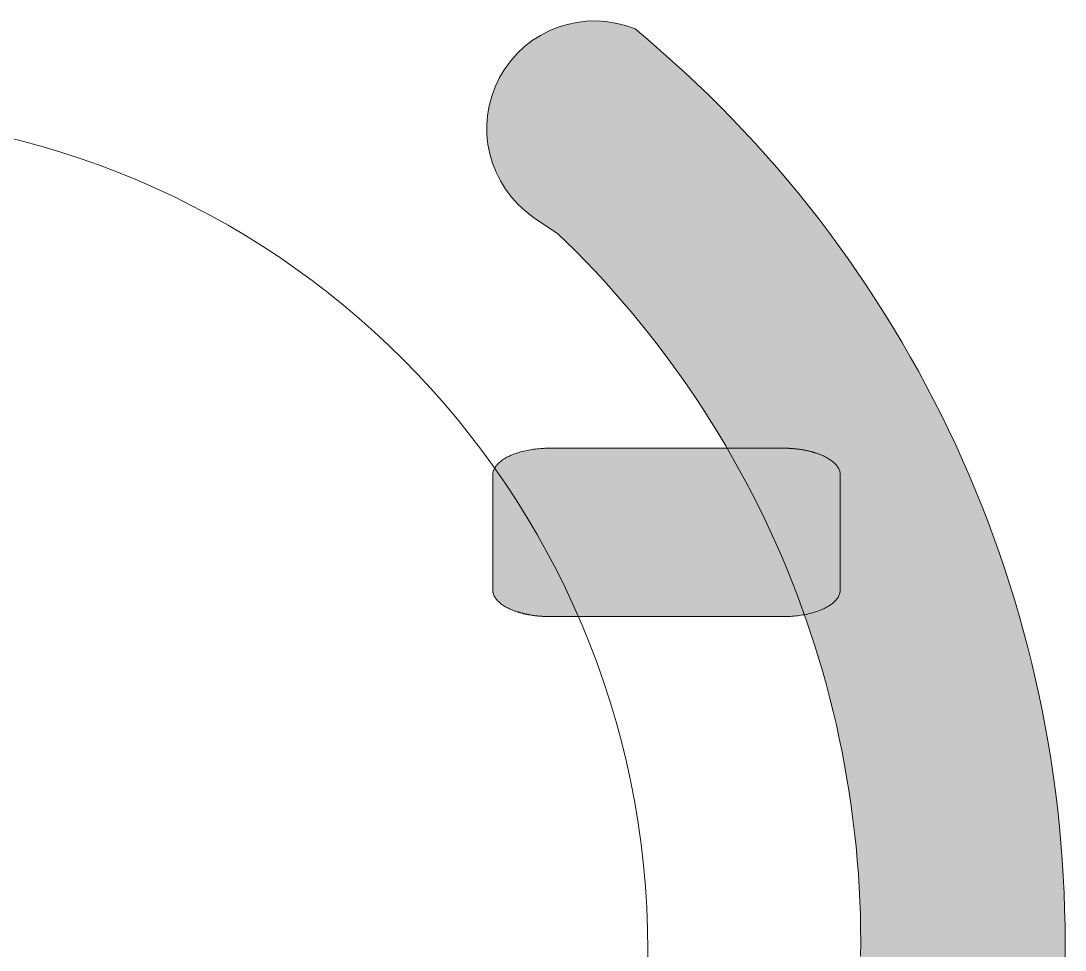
# Model space of a CAD drawing. Header units: metres. Extents: x 512 to 829, y -209 to 245.
# Drawn here: x 727.1843 to 727.4398, y -76.5742 to -76.347 of the extents above; entities that cross this region are included whole.
import ezdxf

# ---------------------------------------------------------------- set-up
doc = ezdxf.new("R2010")
doc.units = ezdxf.units.M
doc.header["$LTSCALE"] = 0.508
doc.layers.add('None', color=7, linetype='Continuous', lineweight=5)

msp = doc.modelspace()

# ---------------------------------------------------------------- hatches: boundary and pattern name
at = {"layer": 'None', "linetype": 'Continuous', "lineweight": 0}
h = msp.add_hatch(color=253, dxfattribs=at)
edge = h.paths.add_edge_path()
edge.add_arc((727.3245898182173, -76.3733199384825), 0.02631001257014599, 151.7176080550574, 235.6582726372624, ccw=False)
edge.add_arc((727.3245866397265, -76.37332192253189), 0.02630815379662728, 67.76075311907022, 151.710522949969, ccw=False)
edge.add_line((727.3345436158066, -76.3489707914797), (727.3376486158066, -76.3515717914797))
edge.add_line((727.3376486158066, -76.35157179147961), (727.3407176158066, -76.35421579147962))
edge.add_line((727.3407176158066, -76.35421579147965), (727.3437466158066, -76.35690079147965))
edge.add_line((727.3437466158067, -76.35690079147969), (727.3467326158067, -76.3596227914797))
edge.add_line((727.3467326158067, -76.35962279147964), (727.3496896158067, -76.36239279147964))
edge.add_line((727.3496896158067, -76.36239279147969), (727.3526066158067, -76.3652057914797))
edge.add_line((727.3526066158066, -76.36520579147964), (727.3554786158066, -76.36805279147964))
edge.add_line((727.3554786158066, -76.36805279147961), (727.3583156158066, -76.37094479147962))
edge.add_line((727.3583156158066, -76.3709447914797), (727.3611086158066, -76.3738737914797))
edge.add_line((727.3611086158066, -76.3738737914797), (727.3638566158066, -76.37683579147969))
edge.add_line((727.3638566158066, -76.3768357914796), (727.3665706158066, -76.37984479147961))
edge.add_line((727.3665706158067, -76.37984479147963), (727.3692426158067, -76.38289279147962))
edge.add_line((727.3692426158067, -76.38289279147966), (727.3718656158067, -76.38596879147966))
edge.add_line((727.3718656158067, -76.38596879147963), (727.3744476158066, -76.38908579147963))
edge.add_line((727.3744476158067, -76.38908579147972), (727.3769886158067, -76.39224079147974))
edge.add_line((727.3769886158067, -76.39224079147971), (727.3794856158066, -76.3954327914797))
edge.add_line((727.3794856158066, -76.39543279147972), (727.3819306158066, -76.39864979147973))
edge.add_line((727.3819306158067, -76.39864979147967), (727.3843366158067, -76.40190679147966))
edge.add_line((727.3843366158067, -76.40190679147963), (727.3866976158066, -76.40520079147963))
edge.add_line((727.3866976158067, -76.40520079147961), (727.3890126158067, -76.4085257914796))
edge.add_line((727.3890126158067, -76.40852579147963), (727.3912776158066, -76.41188179147963))
edge.add_line((727.3912776158066, -76.41188179147969), (727.3934946158066, -76.41526479147969))
edge.add_line((727.3934946158066, -76.41526479147967), (727.3956656158066, -76.41868079147969))
edge.add_line((727.3956656158067, -76.41868079147969), (727.3977866158067, -76.42212179147968))
edge.add_line((727.3977866158067, -76.42212179147964), (727.3998656158067, -76.42560479147966))
edge.add_line((727.3998656158067, -76.42560479147971), (727.4018896158067, -76.42910679147971))
edge.add_line((727.4018896158067, -76.42910679147963), (727.4038686158067, -76.43264079147963))
edge.add_line((727.4038686158067, -76.43264079147968), (727.4057976158067, -76.43620679147969))
edge.add_line((727.4057976158067, -76.43620679147966), (727.4076716158067, -76.43978679147966))
edge.add_line((727.4076716158066, -76.43978679147972), (727.4094966158067, -76.4433947914797))
edge.add_line((727.4094966158067, -76.4433947914797), (727.4112756158066, -76.44703679147972))
edge.add_line((727.4112756158066, -76.44703679147972), (727.4130016158066, -76.4507017914797))
edge.add_line((727.4130016158067, -76.45070179147967), (727.4146756158067, -76.45438579147967))
edge.add_line((727.4146756158067, -76.4543857914797), (727.4162956158067, -76.4580917914797))
edge.add_line((727.4162956158067, -76.45809179147966), (727.4178656158067, -76.46181979147966))
edge.add_line((727.4178656158067, -76.46181979147968), (727.4193876158067, -76.46558179147968))
edge.add_line((727.4193876158067, -76.46558179147962), (727.4208526158067, -76.46935679147961))
edge.add_line((727.4208526158067, -76.46935679147964), (727.4222636158066, -76.47314579147965))
edge.add_line((727.4222636158066, -76.47314579147962), (727.4236246158066, -76.47696279147962))
edge.add_line((727.4236246158067, -76.47696279147965), (727.4249316158067, -76.48079679147966))
edge.add_line((727.4249316158067, -76.48079679147963), (727.4261806158067, -76.48463979147965))
edge.add_line((727.4261806158066, -76.48463979147971), (727.4273816158067, -76.48851079147968))
edge.add_line((727.4273816158067, -76.48851079147971), (727.4285246158066, -76.49239479147974))
edge.add_line((727.4285246158066, -76.49239479147968), (727.4296146158066, -76.49629079147965))
edge.add_line((727.4296146158067, -76.49629079147962), (727.4306506158067, -76.50020979147963))
edge.add_line((727.4306506158067, -76.50020979147962), (727.4316296158067, -76.50413079147962))
edge.add_line((727.4316296158066, -76.50413079147972), (727.4325546158067, -76.50806979147973))
edge.add_line((727.4325546158067, -76.50806979147967), (727.4334266158066, -76.51202879147968))
edge.add_line((727.4334266158066, -76.51202879147968), (727.4342396158066, -76.51598779147969))
edge.add_line((727.4342396158066, -76.51598779147969), (727.4349996158066, -76.51996379147968))
edge.add_line((727.4349996158066, -76.51996379147965), (727.4357046158067, -76.52395779147966))
edge.add_line((727.4357046158067, -76.52395779147969), (727.4363516158066, -76.52794979147968))
edge.add_line((727.4363516158066, -76.52794979147973), (727.4369446158066, -76.53195679147973))
edge.add_line((727.4369446158066, -76.53195679147973), (727.4374796158066, -76.53596679147972))
edge.add_line((727.4374796158066, -76.53596679147972), (727.4379606158067, -76.53999079147972))
edge.add_line((727.4379606158067, -76.53999079147968), (727.4383836158066, -76.54401979147968))
edge.add_line((727.4383836158066, -76.54401979147974), (727.4387516158066, -76.54804879147972))
edge.add_line((727.4387516158067, -76.54804879147969), (727.4390616158067, -76.5520817914797))
edge.add_line((727.4390616158066, -76.55208179147962), (727.4393166158067, -76.55612679147961))
edge.add_line((727.4393166158067, -76.55612679147964), (727.4395136158066, -76.56017379147963))
edge.add_line((727.4395136158066, -76.56017379147966), (727.4396546158066, -76.56420779147967))
edge.add_line((727.4396546158067, -76.5642077914797), (727.4397406158067, -76.5682577914797))
edge.add_line((727.4397406158067, -76.56825779147971), (727.4397686158068, -76.57230879147971))
edge.add_line((727.4397686158067, -76.57230879147971), (727.4397406158066, -76.57635979147972))
edge.add_line((727.4397406158067, -76.57635979147972), (727.4396546158067, -76.58040879147973))
edge.add_line((727.4396546158067, -76.58040879147973), (727.4395136158067, -76.58444379147973))
edge.add_line((727.4395136158066, -76.58444379147966), (727.4393166158067, -76.58849079147964))
edge.add_line((727.4393166158067, -76.58849079147967), (727.4390616158066, -76.59253379147967))
edge.add_line((727.4390616158066, -76.5925337914797), (727.4387516158066, -76.5965687914797))
edge.add_line((727.4387516158067, -76.59656879147974), (727.4383836158067, -76.60059779147974))
edge.add_line((727.4383836158066, -76.60059779147969), (727.4379606158067, -76.60462379147968))
edge.add_line((727.4379606158067, -76.60462379147964), (727.4374806158066, -76.60864979147964))
edge.add_line((727.4374806158066, -76.6086497914797), (727.4369436158066, -76.61266379147972))
edge.add_line((727.4369436158066, -76.61266379147969), (727.4363526158066, -76.6166587914797))
edge.add_line((727.4363526158066, -76.61665879147972), (727.4357056158067, -76.62065579147972))
edge.add_line((727.4357056158067, -76.62065579147963), (727.4349996158066, -76.62465279147962))
edge.add_line((727.4349996158066, -76.62465279147966), (727.4342396158066, -76.62862979147968))
edge.add_line((727.4342396158066, -76.62862979147974), (727.4334256158066, -76.63258979147973))
edge.add_line((727.4334256158066, -76.63258979147963), (727.4325566158067, -76.63653879147964))
edge.add_line((727.4325566158067, -76.63653879147967), (727.4316306158066, -76.64048679147966))
edge.add_line((727.4316306158066, -76.6404867914797), (727.4306486158066, -76.6444157914797))
edge.add_line((727.4306486158067, -76.64441579147967), (727.4296146158067, -76.64832579147968))
edge.add_line((727.4296146158067, -76.64832579147969), (727.4285246158067, -76.65222179147969))
edge.add_line((727.4285246158066, -76.65222179147963), (727.4273816158067, -76.65610579147963))
edge.add_line((727.4273816158067, -76.65610579147972), (727.4261806158066, -76.65997679147972))
edge.add_line((727.4261806158066, -76.65997679147972), (727.4249316158066, -76.66381979147971))
edge.add_line((727.4249316158067, -76.66381979147968), (727.4236246158067, -76.66765379147968))
edge.add_line((727.4236246158067, -76.66765379147967), (727.4222656158067, -76.67146679147967))
edge.add_line((727.4222656158066, -76.6714667914797), (727.4208536158067, -76.67525979147969))
edge.add_line((727.4208536158067, -76.67525979147968), (727.4193856158066, -76.67903979147968))
edge.add_line((727.4193856158066, -76.67903979147968), (727.4178686158066, -76.6827887914797))
edge.add_line((727.4178686158067, -76.68278879147965), (727.4163006158067, -76.68651479147965))
edge.add_line((727.4163006158067, -76.68651479147968), (727.4146776158067, -76.69022679147969))
edge.add_line((727.4146776158067, -76.69022679147963), (727.4130036158067, -76.69391079147962))
edge.add_line((727.4130036158067, -76.69391079147965), (727.4112776158067, -76.69757579147966))
edge.add_line((727.4112776158066, -76.69757579147972), (727.4094976158066, -76.70121879147972))
edge.add_line((727.4094976158067, -76.70121879147973), (727.4076756158067, -76.70482279147974))
edge.add_line((727.4076756158066, -76.70482279147973), (727.4057956158066, -76.70841479147973))
edge.add_line((727.4057956158067, -76.70841479147964), (727.4038636158067, -76.71198279147964))
edge.add_line((727.4038636158067, -76.71198279147973), (727.4018896158067, -76.71550879147972))
edge.add_line((727.4018896158067, -76.71550879147969), (727.3998686158067, -76.7190047914797))
edge.add_line((727.3998686158067, -76.71900479147973), (727.3977906158067, -76.72248779147972))
edge.add_line((727.3977906158067, -76.7224877914797), (727.3956666158067, -76.72593479147969))
edge.add_line((727.3956666158067, -76.72593479147963), (727.3934956158067, -76.72935079147963))
edge.add_line((727.3934956158066, -76.72935079147965), (727.3912756158066, -76.73273879147965))
edge.add_line((727.3912756158066, -76.73273879147973), (727.3890096158067, -76.73609379147973))
edge.add_line((727.3890096158067, -76.73609379147968), (727.3866986158067, -76.73941279147968))
edge.add_line((727.3866986158067, -76.73941279147971), (727.3843416158068, -76.7427017914797))
edge.add_line((727.3843416158066, -76.7427017914797), (727.3819366158067, -76.74595879147972))
edge.add_line((727.3819366158067, -76.74595879147967), (727.3794886158067, -76.74917979147966))
edge.add_line((727.3794886158066, -76.74917979147972), (727.3769886158066, -76.75237579147972))
edge.add_line((727.3769886158067, -76.75237579147972), (727.3744516158067, -76.75552479147973))
edge.add_line((727.3744516158067, -76.75552479147973), (727.3718726158068, -76.75863879147974))
edge.add_line((727.3718726158066, -76.75863879147971), (727.3692426158067, -76.76172379147971))
edge.add_line((727.3692426158067, -76.76172379147965), (727.3665746158067, -76.76476679147966))
edge.add_line((727.3665746158067, -76.7647667914797), (727.3638636158067, -76.76777179147969))
edge.add_line((727.3638636158066, -76.76777179147973), (727.3611106158066, -76.77073979147974))
edge.add_line((727.3611106158066, -76.77073979147974), (727.3583166158066, -76.77366979147973))
edge.add_line((727.3583166158066, -76.77366979147973), (727.3554796158066, -76.77656179147972))
edge.add_line((727.3554796158066, -76.77656179147971), (727.3526076158066, -76.77940879147971))
edge.add_line((727.3526076158066, -76.77940879147968), (727.3496906158066, -76.78222179147969))
edge.add_line((727.3496906158067, -76.78222179147963), (727.3467336158067, -76.78499179147963))
edge.add_line((727.3467336158067, -76.78499179147968), (727.3437516158067, -76.78771079147968))
edge.add_line((727.3437516158067, -76.78771079147964), (727.3407196158067, -76.79039879147963))
edge.add_line((727.3407196158066, -76.79039879147967), (727.3376476158066, -76.79304479147967))
edge.add_line((727.3376476158066, -76.7930447914797), (727.3345496158066, -76.7956397914797))
edge.add_arc((727.3245922515816, -76.7712897423529), 0.02630729926823667, -151.71219724950498, -67.75907881953901, ccw=False)
edge.add_arc((727.3245924662817, -76.77128982811041), 0.02630744768851981, 124.33670262321169, 208.2874166844701, ccw=False)
edge.add_line((727.3097536158067, -76.74956679147965), (727.3157246158067, -76.74618479147966))
edge.add_line((727.3157246158066, -76.74618479147966), (727.3150106158066, -76.74619679147966))
edge.add_line((727.3150106158066, -76.74619679147963), (727.3152436158066, -76.74597879147963))
edge.add_line((727.3152436158067, -76.74597879147973), (727.3176516158067, -76.74365679147974))
edge.add_line((727.3176516158067, -76.74365679147968), (727.3200306158067, -76.74129779147968))
edge.add_line((727.3200306158067, -76.74129779147972), (727.3223756158067, -76.73890779147973))
edge.add_line((727.3223756158067, -76.73890779147973), (727.3246876158066, -76.73648379147974))
edge.add_line((727.3246876158066, -76.73648379147971), (727.3269706158067, -76.73402279147972))
edge.add_line((727.3269706158067, -76.73402279147967), (727.3292126158067, -76.73153779147967))
edge.add_line((727.3292126158067, -76.7315377914797), (727.3314176158067, -76.7290217914797))
edge.add_line((727.3314176158067, -76.72902179147968), (727.3335916158067, -76.72647179147968))
edge.add_line((727.3335916158067, -76.72647179147964), (727.3357276158066, -76.72389279147964))
edge.add_line((727.3357276158067, -76.72389279147967), (727.3378276158068, -76.72128679147967))
edge.add_line((727.3378276158066, -76.72128679147966), (727.3398916158067, -76.71864779147967))
edge.add_line((727.3398916158067, -76.71864779147973), (727.3419196158067, -76.71597979147973))
edge.add_line((727.3419196158067, -76.71597979147964), (727.3439076158066, -76.71328779147964))
edge.add_line((727.3439076158066, -76.71328779147973), (727.3458596158066, -76.71056379147973))
edge.add_line((727.3458596158067, -76.71056379147967), (727.3477736158068, -76.70781379147968))
edge.add_line((727.3477736158067, -76.70781379147968), (727.3496456158067, -76.70504279147967))
edge.add_line((727.3496456158067, -76.70504279147963), (727.3514836158067, -76.70223779147963))
edge.add_line((727.3514836158066, -76.70223779147966), (727.3532816158066, -76.69940879147967))
edge.add_line((727.3532816158066, -76.69940879147964), (727.3550356158066, -76.69656279147964))
edge.add_line((727.3550356158066, -76.69656279147966), (727.3567536158066, -76.69368279147967))
edge.add_line((727.3567536158066, -76.69368279147966), (727.3584296158066, -76.69078279147965))
edge.add_line((727.3584296158067, -76.6907827914797), (727.3600636158067, -76.6878647914797))
edge.add_line((727.3600636158067, -76.68786479147968), (727.3616596158066, -76.6849167914797))
edge.add_line((727.3616596158067, -76.68491679147974), (727.3632126158068, -76.68194979147972))
edge.add_line((727.3632126158067, -76.68194979147972), (727.3647226158066, -76.67896379147972))
edge.add_line((727.3647226158066, -76.67896379147965), (727.3661956158066, -76.67594779147966))
edge.add_line((727.3661956158066, -76.67594779147964), (727.3676236158067, -76.67291579147964))
edge.add_line((727.3676236158067, -76.67291579147968), (727.3690086158067, -76.66986779147969))
edge.add_line((727.3690086158067, -76.66986779147965), (727.3703496158067, -76.66680179147964))
edge.add_line((727.3703496158066, -76.66680179147966), (727.3716486158066, -76.66371379147965))
edge.add_line((727.3716486158066, -76.66371379147972), (727.3729046158066, -76.66061079147974))
edge.add_line((727.3729046158066, -76.66061079147971), (727.3741176158067, -76.6574867914797))
edge.add_line((727.3741176158067, -76.65748679147964), (727.3752846158067, -76.65435079147964))
edge.add_line((727.3752846158067, -76.65435079147971), (727.3764106158067, -76.65119279147972))
edge.add_line((727.3764106158067, -76.65119279147973), (727.3774906158067, -76.64802479147973))
edge.add_line((727.3774906158067, -76.64802479147966), (727.3785256158067, -76.64484079147967))
edge.add_line((727.3785256158067, -76.64484079147974), (727.3795186158067, -76.64163879147974))
edge.add_line((727.3795186158067, -76.64163879147964), (727.3804636158067, -76.63842779147964))
edge.add_line((727.3804636158067, -76.63842779147967), (727.3813676158067, -76.63519779147967))
edge.add_line((727.3813676158067, -76.63519779147964), (727.3822236158067, -76.63196179147964))
edge.add_line((727.3822236158067, -76.63196179147963), (727.3830346158067, -76.62871579147964))
edge.add_line((727.3830346158067, -76.62871579147964), (727.3837986158067, -76.62545679147962))
edge.add_line((727.3837986158067, -76.62545679147968), (727.3845196158067, -76.62218279147969))
edge.add_line((727.3845196158067, -76.62218279147964), (727.3851936158067, -76.61890279147963))
edge.add_line((727.3851936158067, -76.61890279147963), (727.3858226158067, -76.61561179147964))
edge.add_line((727.3858226158067, -76.61561179147964), (727.3864056158067, -76.61231179147964))
edge.add_line((727.3864056158067, -76.61231179147967), (727.3869406158067, -76.60900479147969))
edge.add_line((727.3869406158067, -76.60900479147972), (727.3874316158067, -76.60568979147972))
edge.add_line((727.3874316158067, -76.60568979147968), (727.3878746158067, -76.60237479147968))
edge.add_line((727.3878746158067, -76.60237479147963), (727.3882706158067, -76.59905179147964))
edge.add_line((727.3882706158067, -76.59905179147972), (727.3886216158068, -76.59571079147972))
edge.add_line((727.3886216158066, -76.59571079147963), (727.3889266158067, -76.59237979147964))
edge.add_line((727.3889266158067, -76.59237979147963), (727.3891826158067, -76.58904479147962))
edge.add_line((727.3891826158067, -76.58904479147964), (727.3893936158067, -76.58570179147964))
edge.add_line((727.3893936158066, -76.58570179147966), (727.3895556158067, -76.58235479147967))
edge.add_line((727.3895556158067, -76.5823547914797), (727.3896736158067, -76.57900479147969))
edge.add_line((727.3896736158067, -76.57900479147963), (727.3897446158068, -76.57565579147965))
edge.add_line((727.3897446158066, -76.57565579147968), (727.3897676158067, -76.57230879147967))
edge.add_line((727.3897676158067, -76.57230879147971), (727.3897446158066, -76.56896179147971))
edge.add_line((727.3897446158066, -76.56896179147964), (727.3896736158066, -76.56561179147965))
edge.add_line((727.3896736158067, -76.56561179147968), (727.3895556158067, -76.56226279147968))
edge.add_line((727.3895556158067, -76.56226279147972), (727.3893936158066, -76.55891579147972))
edge.add_line((727.3893936158066, -76.55891579147965), (727.3891826158066, -76.55557079147965))
edge.add_line((727.3891826158067, -76.55557079147968), (727.3889266158067, -76.55223879147968))
edge.add_line((727.3889266158067, -76.55223879147968), (727.3886216158066, -76.54890479147969))
edge.add_line((727.3886216158066, -76.54890479147969), (727.3882716158066, -76.5455687914797))
edge.add_line((727.3882716158066, -76.5455687914797), (727.3878736158066, -76.54224079147968))
edge.add_line((727.3878736158067, -76.54224079147968), (727.3874306158067, -76.53892279147968))
edge.add_line((727.3874306158067, -76.53892279147965), (727.3869406158067, -76.53560979147966))
edge.add_line((727.3869406158067, -76.53560979147971), (727.3864046158067, -76.5323037914797))
edge.add_line((727.3864046158067, -76.53230379147965), (727.3858226158067, -76.52900379147965))
edge.add_line((727.3858226158067, -76.52900379147968), (727.3851926158067, -76.52571079147967))
edge.add_line((727.3851926158067, -76.5257107914797), (727.3845206158067, -76.5224357914797))
edge.add_line((727.3845206158067, -76.52243579147967), (727.3837996158067, -76.51916279147966))
edge.add_line((727.3837996158067, -76.51916279147963), (727.3830336158067, -76.51590279147963))
edge.add_line((727.3830336158067, -76.51590279147968), (727.3822236158067, -76.51265579147969))
edge.add_line((727.3822236158067, -76.51265579147969), (727.3813666158067, -76.50941679147968))
edge.add_line((727.3813666158067, -76.50941679147968), (727.3804636158067, -76.50618879147967))
edge.add_line((727.3804636158067, -76.50618879147964), (727.3795186158067, -76.50297779147964))
edge.add_line((727.3795186158067, -76.50297779147968), (727.3785256158067, -76.49977579147969))
edge.add_line((727.3785256158067, -76.49977579147969), (727.3774906158067, -76.49659179147969))
edge.add_line((727.3774906158067, -76.49659179147966), (727.3764116158067, -76.49342679147966))
edge.add_line((727.3764116158067, -76.49342679147969), (727.3752856158067, -76.4902677914797))
edge.add_line((727.3752856158067, -76.49026779147971), (727.3741156158067, -76.48712679147971))
edge.add_line((727.3741156158067, -76.48712679147968), (727.3729036158066, -76.4840037914797))
edge.add_line((727.3729036158066, -76.48400379147972), (727.3716476158066, -76.48089979147971))
edge.add_line((727.3716476158066, -76.48089979147971), (727.3703466158066, -76.47780879147972))
edge.add_line((727.3703466158066, -76.47780879147967), (727.3690056158066, -76.47474279147968))
edge.add_line((727.3690056158067, -76.47474279147968), (727.3676216158067, -76.47169679147967))
edge.add_line((727.3676216158067, -76.47169679147964), (727.3661926158067, -76.46866179147963))
edge.add_line((727.3661926158067, -76.46866179147969), (727.3647226158066, -76.46565279147968))
edge.add_line((727.3647226158066, -76.46565279147967), (727.3632116158066, -76.46266579147967))
edge.add_line((727.3632116158067, -76.46266579147971), (727.3616576158066, -76.45969679147973))
edge.add_line((727.3616576158066, -76.4596967914797), (727.3600646158067, -76.45675179147969))
edge.add_line((727.3600646158067, -76.45675179147963), (727.3584296158067, -76.45383279147964))
edge.add_line((727.3584296158067, -76.45383279147973), (727.3567516158067, -76.45092879147973))
edge.add_line((727.3567516158066, -76.45092879147967), (727.3550356158066, -76.44805479147968))
edge.add_line((727.3550356158066, -76.44805479147965), (727.3532826158066, -76.44520979147964))
edge.add_line((727.3532826158066, -76.44520979147967), (727.3514836158066, -76.44237879147968))
edge.add_line((727.3514836158066, -76.44237879147965), (727.3496436158066, -76.43957179147965))
edge.add_line((727.3496436158067, -76.4395717914797), (727.3477716158067, -76.43679779147969))
edge.add_line((727.3477716158067, -76.43679779147965), (727.3458596158067, -76.43405079147965))
edge.add_line((727.3458596158067, -76.43405079147965), (727.3439066158068, -76.43132679147965))
edge.add_line((727.3439066158066, -76.4313267914797), (727.3419166158067, -76.4286327914797))
edge.add_line((727.3419166158067, -76.42863279147969), (727.3398886158067, -76.42596479147969))
edge.add_line((727.3398886158067, -76.42596479147971), (727.3378256158067, -76.42332679147972))
edge.add_line((727.3378256158067, -76.42332679147967), (727.3357226158066, -76.42071679147966))
edge.add_line((727.3357226158066, -76.42071679147966), (727.3335886158067, -76.41813979147966))
edge.add_line((727.3335886158067, -76.41813979147969), (727.3314186158067, -76.41559579147969))
edge.add_line((727.3314186158067, -76.41559579147963), (727.3292056158067, -76.41307079147963))
edge.add_line((727.3292056158067, -76.41307079147964), (727.3269636158067, -76.41058479147965))
edge.add_line((727.3269636158067, -76.41058479147966), (727.3246866158066, -76.40813079147966))
edge.add_line((727.3246866158066, -76.40813079147972), (727.3223746158067, -76.40570679147973))
edge.add_line((727.3223746158067, -76.4057067914797), (727.3200296158067, -76.40331679147971))
edge.add_line((727.3200296158067, -76.40331679147971), (727.3176506158067, -76.4009577914797))
edge.add_line((727.3176506158067, -76.40095779147964), (727.3156956158067, -76.39907279147965))
edge.add_line((727.3156956158067, -76.39907279147963), (727.3097476158067, -76.39504379147962))
edge.add_line((727.3097476158067, -76.39504379147968), (727.3097476158067, -76.39504379147968))
for color, points in [(9, [(727.3353446158067, -76.3596407914797), (727.3368328970566, -76.36150114304212), (727.3382977408066, -76.36333219772962), (727.3397391470567, -76.3651339555422), (727.3411571158067, -76.36690641647965), (727.3425516470567, -76.36864958054218), (727.3439227408066, -76.37036344772969), (727.3452703970567, -76.37204801804216), (727.3465946158067, -76.37370329147961), (727.3478953970566, -76.37532926804215), (727.3491727408067, -76.37692594772966), (727.3504266470567, -76.37849333054214), (727.3516571158067, -76.38003141647971), (727.3528641470566, -76.38154020554214), (727.3540477408067, -76.38301969772965), (727.3552078970566, -76.38446989304214), (727.3563446158066, -76.38589079147971), (727.3574578970566, -76.38728239304214), (727.3585477408067, -76.38864469772966), (727.3596141470566, -76.38997770554215), (727.3606571158067, -76.39128141647961), (727.3616766470567, -76.39255583054216), (727.3626727408067, -76.39380094772969), (727.3636453970566, -76.39501676804218), (727.3645946158067, -76.39620329147965), (727.3655203970567, -76.3973605180422), (727.3664227408067, -76.39848844772962), (727.3673016470567, -76.39958708054212), (727.3681571158066, -76.4006564164797), (727.3689891470567, -76.40169645554215), (727.3697977408067, -76.40270719772968), (727.3705828970567, -76.40368864304219), (727.3713446158067, -76.40464079147966), (727.3720828970567, -76.40556364304211), (727.3727977408066, -76.40645719772965), (727.3734891470567, -76.40732145554216), (727.3741571158066, -76.40815641647964), (727.3748016470566, -76.40896208054221), (727.3754227408067, -76.40973844772964), (727.3760203970567, -76.41048551804215), (727.3765946158067, -76.41120329147964), (727.3771453970567, -76.41189176804221), (727.3776727408067, -76.41255094772964), (727.3781766470566, -76.41318083054216), (727.3786571158066, -76.41378141647965), (727.3791141470567, -76.41435270554211), (727.3795477408066, -76.41489469772966), (727.3799578970567, -76.41540739304219), (727.3803446158066, -76.41589079147968), (727.3807078970567, -76.41634489304215), (727.3810477408067, -76.4167696977297), (727.3813641470566, -76.41716520554212), (727.3816571158067, -76.41753141647962), (727.3819266470566, -76.4178683305422), (727.3821727408067, -76.41817594772965), (727.3823953970567, -76.41845426804218), (727.3825946158066, -76.41870329147969), (727.3827703970567, -76.41892301804216), (727.3829227408066, -76.41911344772961), (727.3830516470566, -76.41927458054215), (727.3831571158066, -76.41940641647966), (727.3832391470567, -76.41950895554214), (727.3832977408067, -76.41958219772971), (727.3833328970567, -76.41962614304214), (727.3833446158067, -76.41964079147965), (727.3833494986192, -76.4196527543703), (727.3833641470567, -76.41968864304215), (727.3833885611192, -76.4197484574953), (727.3834227408066, -76.41983219772965), (727.3834666861192, -76.4199398637453), (727.3835203970567, -76.42007145554214), (727.3835838736192, -76.4202269731203), (727.3836571158067, -76.42040641647964), (727.3837401236192, -76.42060978562029), (727.3838328970567, -76.42083708054213), (727.3839354361191, -76.42108830124528), (727.3840477408066, -76.42136344772962), (727.3841698111191, -76.42166251999527), (727.3843016470566, -76.42198551804222), (727.3844432486192, -76.42233244187025), (727.3845946158067, -76.4227032914797), (727.3847557486192, -76.42309806687024), (727.3849266470567, -76.42351676804219), (727.3851073111192, -76.42395939499534), (727.3852977408067, -76.42442594772967), (727.3854979361191, -76.42491642624532), (727.3857078970567, -76.42543083054215), (727.3859276236192, -76.4259691606203), (727.3861571158067, -76.42653141647963), (727.3863963736192, -76.42711759812028), (727.3866453970567, -76.42772770554222), (727.3869041861192, -76.42836173874525), (727.3871727408067, -76.4290196977297), (727.3874510611191, -76.42970158249534), (727.3877391470567, -76.43040739304217), (727.3880369986192, -76.43113712937031), (727.3883446158067, -76.43189079147965), (727.3886619986192, -76.43266837937028), (727.3889891470567, -76.43346989304212), (727.3893260611192, -76.43429533249525), (727.3896727408066, -76.4351446977297), (727.3900291861191, -76.43601798874533), (727.3903953970566, -76.43691520554216), (727.3907713736191, -76.4378363481203), (727.3911571158067, -76.43878141647963), (727.3915526236192, -76.43975041062026), (727.3919578970567, -76.4407433305422), (727.3923729361192, -76.44176017624534), (727.3927977408067, -76.44280094772967), (727.3932323111192, -76.4438656449953), (727.3936766470566, -76.44495426804212), (727.3941307486192, -76.44606681687026), (727.3945946158067, -76.4472032914797), (727.3950682486192, -76.44836369187033), (727.3955516470567, -76.44954801804215), (727.3960448111192, -76.45075626999528), (727.3965477408067, -76.45198844772972), (727.3970604361192, -76.45324455124535), (727.3975828970566, -76.45452458054217), (727.3981151236192, -76.4558285356203), (727.3986571158067, -76.45715641647962), (727.3992088736192, -76.45850822312025), (727.3997703970567, -76.45988395554218), (727.4003416861192, -76.46128361374531), (727.4009227408067, -76.46270719772963), (727.4015135611191, -76.46415470749525), (727.4021141470566, -76.46562614304219), (727.4027244986191, -76.46712150437031), (727.4033446158066, -76.46864079147963), (727.403966734459, -76.47016724643572), (727.404583090416, -76.47168411130394), (727.4051936836778, -76.47319138608418), (727.4057985142442, -76.47468907077655), (727.4063975821152, -76.47617716538105), (727.406990887291, -76.47765566989767), (727.4075784297715, -76.47912458432631), (727.4081602095566, -76.4805839086672), (727.4087362266465, -76.4820336429201), (727.4093064810411, -76.48347378708513), (727.4098709727402, -76.48490434116229), (727.4104297017442, -76.48632530515158), (727.4109826680527, -76.48773667905289), (727.4115298716661, -76.48913846286644), (727.412071312584, -76.490530656592), (727.4126069908067, -76.4919132602297), (727.413136906334, -76.49328627377952), (727.4136610591661, -76.49464969724136), (727.4141794493028, -76.49600353061544), (727.4146920767441, -76.49734777390154), (727.4151989414903, -76.49868242709977), (727.415700043541, -76.50000749021012), (727.4161953828965, -76.50132296323261), (727.4166849595566, -76.50262884616723), (727.4171687735216, -76.50392513901386), (727.4176468247911, -76.50521184177262), (727.4181191133653, -76.50648895444351), (727.4185856392442, -76.50775647702653), (727.4190464024277, -76.50901440952168), (727.419501402916, -76.51026275192885), (727.419950640709, -76.51150150424826), (727.4203941158066, -76.51273066647968), (727.420831828209, -76.51395023862324), (727.421263777916, -76.51516022067892), (727.4216899649277, -76.51636061264662), (727.4221103892442, -76.51755141452657), (727.4225250508653, -76.51873262631852), (727.4229339497911, -76.51990424802261), (727.4233370860215, -76.52106627963883), (727.4237344595567, -76.52221872116718), (727.4241260703965, -76.52336157260766), (727.424511918541, -76.52449483396015), (727.4248920039903, -76.52561850522477), (727.4252663267441, -76.52673258640152), (727.4256348868028, -76.5278370774904), (727.4259976841661, -76.52893197849141), (727.426354718834, -76.53001728940444), (727.4267059908067, -76.53109301022971), (727.427051500084, -76.532159140967), (727.427391246666, -76.53321568161641), (727.4277252305527, -76.53426263217796), (727.4280534517442, -76.53529999265152), (727.4283759102402, -76.53632776303732), (727.4286926060411, -76.53734594333514), (727.4290035391465, -76.53835453354509), (727.4293087095567, -76.53935353366717), (727.4296081172715, -76.54034294370138), (727.429901762291, -76.5413227636476), (727.4301896446152, -76.54229299350607), (727.4304717642442, -76.54325363327655), (727.4307481211778, -76.54420468295916), (727.431018715416, -76.5451461425539), (727.431283546959, -76.54607801206078), (727.4315426158066, -76.54700029147966), (727.4317923445665, -76.54790960727553), (727.4320291558457, -76.54880258591322), (727.4322530496446, -76.54967922739274), (727.4324640259629, -76.5505395317141), (727.4326620848008, -76.55138349887716), (727.4328472261582, -76.55221112888205), (727.4330194500352, -76.55302242172866), (727.4331787564316, -76.5538173774172), (727.4333251453477, -76.55459599594747), (727.4334586167832, -76.55535827731956), (727.4335791707383, -76.55610422153336), (727.4336868072129, -76.5568338285891), (727.4337815262071, -76.55754709848657), (727.4338633277207, -76.55824403122574), (727.4339322117539, -76.55892462680686), (727.4339881783067, -76.55958888522969), (727.4340312273789, -76.56023680649434), (727.4340613589708, -76.56086839060072), (727.434078573082, -76.56148363754903), (727.4340828697129, -76.56208254733906), (727.4340742488633, -76.56266511997092), (727.4340527105333, -76.56323135544449), (727.4340182547227, -76.56378125376), (727.4339708814317, -76.56431481491722), (727.4339105906602, -76.56483203891617), (727.4338373824082, -76.56533292575705), (727.4337512566758, -76.56581747543964), (727.4336522134629, -76.56628568796407), (727.4335402527696, -76.56673756333032), (727.4334153745957, -76.56717310153829), (727.4332775789414, -76.56759230258808), (727.4331268658067, -76.5679951664797), (727.4329632351914, -76.56838169321304), (727.4327866870957, -76.56875188278832), (727.4325972215196, -76.56910573520531), (727.4323948384629, -76.56944325046402), (727.4321795379258, -76.56976442856467), (727.4319513199082, -76.57006926950703), (727.4317101844102, -76.57035777329122), (727.4314561314317, -76.57062993991713), (727.4311891609727, -76.57088576938497), (727.4309092730332, -76.57112526169453), (727.4306164676133, -76.57134841684592), (727.4303107447129, -76.57155523483902), (727.4299921043321, -76.57174571567407), (727.4296605464707, -76.57191985935083), (727.4293160711289, -76.5720776658693), (727.4289586783067, -76.57221913522972), (727.428588368004, -76.57234426743184), (727.4282051402207, -76.5724530624758), (727.4278089949571, -76.57254552036147), (727.4273999322129, -76.57262164108909), (727.4269779519883, -76.57268142465841), (727.4265430542832, -76.57272487106957), (727.4260952390977, -76.57275198032244), (727.4256345064317, -76.57276275241713), (727.4251608562852, -76.57275718735366), (727.4246742886583, -76.57273528513201), (727.4241748035508, -76.5726970457522), (727.4236624009629, -76.57264246921409), (727.4231370808945, -76.57257155551781), (727.4225988433458, -76.57248430466325), (727.4220476883164, -76.57238071665063), (727.4214836158067, -76.57226079147972), (727.4209175418321, -76.5721286718508), (727.4203603824083, -76.57198850046404), (727.4198121375352, -76.57184027731955), (727.4192728072129, -76.57168400241721), (727.4187423914415, -76.57151967575703), (727.4182208902207, -76.571347297339), (727.4177083035509, -76.57116686716324), (727.4172046314317, -76.57097838522964), (727.4167098738633, -76.5707818515383), (727.4162240308457, -76.570577266089), (727.415747102379, -76.57036462888198), (727.415279088463, -76.57014393991722), (727.4148199890977, -76.5699151991945), (727.4143698042832, -76.56967840671405), (727.4139285340195, -76.56943356247575), (727.4134961783067, -76.56918066647972), (727.4130727371446, -76.56891971872574), (727.4126582105332, -76.56865071921402), (727.4122525984727, -76.56837366794457), (727.4118559009629, -76.56808856491716), (727.4114681180039, -76.56779541013202), (727.4110892495958, -76.56749420358904), (727.4107192957383, -76.56718494528832), (727.4103582564317, -76.56686763522964), (727.4100061316758, -76.56654227341323), (727.4096629214707, -76.5662088598391), (727.4093286258164, -76.565867394507), (727.409003244713, -76.56551787741716), (727.4086867781601, -76.56516030856949), (727.4083792261582, -76.56479468796408), (727.4080805887071, -76.56442101560071), (727.4077908658066, -76.56403929147973), (727.4075100574571, -76.56364951560079), (727.4072381636582, -76.563251687964), (727.4069751844102, -76.56284580856948), (727.4067211197129, -76.56243187741723), (727.4064759695664, -76.56200989450701), (727.4062397339708, -76.56157985983907), (727.4060124129257, -76.56114177341328), (727.4057940064316, -76.56069563522965), (727.4055845144883, -76.56024144528828), (727.4053839370957, -76.55977920358907), (727.405192274254, -76.55930891013202), (727.4050095259629, -76.55883056491723), (727.4048356922227, -76.55834416794448), (727.4046707730332, -76.557849719214), (727.4045147683945, -76.5573472187258), (727.4043676783067, -76.55683666647963), (727.4042295027696, -76.55631806247573), (727.4041002417832, -76.55579140671409), (727.4039798953477, -76.5552566991945), (727.4038684634629, -76.55471393991718), (727.4037659461289, -76.55416312888201), (727.4036723433458, -76.553604266089), (727.4035876551133, -76.55303735153825), (727.4035118814317, -76.55246238522966), (727.4034450223008, -76.55187936716322), (727.4033870777207, -76.55128829733906), (727.4033380476915, -76.55068917575704), (727.4032979322129, -76.55008200241718), (727.4032667312852, -76.54946677731948), (727.4032444449082, -76.54884350046405), (727.403231073082, -76.54821217185076), (727.4032266158067, -76.54757279147964), (727.3837996158067, -76.47564079147969), (727.3634416158067, -76.43239079147963), (727.3220186158067, -76.39096679147963), (727.3216319952012, -76.39056930026868), (727.3212642583848, -76.39016888913591), (727.3209154053575, -76.3897655580812), (727.3205854361191, -76.38935930710466), (727.3202743506699, -76.38895013620629), (727.3199821490098, -76.38853804538587), (727.3197088311387, -76.38812303464374), (727.3194543970567, -76.38770510397967), (727.3192188467638, -76.38728425339377), (727.3190021802598, -76.38686048288594), (727.3188043975449, -76.38643379245627), (727.3186254986192, -76.38600418210467), (727.3184654834824, -76.38557165183124), (727.3183243521348, -76.38513620163587), (727.3182021045762, -76.38469783151868), (727.3180987408067, -76.38425654147966), (727.3180142608262, -76.3838123315187), (727.3179486646347, -76.38336520163591), (727.3179019522324, -76.38291515183118), (727.3178741236192, -76.38246218210463), (727.3178651787949, -76.38200629245625), (727.3178751177597, -76.38154748288594), (727.3179039405137, -76.38108575339379), (727.3179516470567, -76.3806211039797), (727.3180182373887, -76.38015353464368), (727.3181037115098, -76.37968304538595), (727.3182080694199, -76.37920963620627), (727.3183313111192, -76.37873330710465), (727.3184734366074, -76.37825405808121), (727.3186344458848, -76.37777188913594), (727.3188143389511, -76.37728680026873), (727.3190131158067, -76.3767987914797), (727.3192307764511, -76.37630786276873), (727.3194673208848, -76.37581401413593), (727.3197227491074, -76.37531724558119), (727.3199970611191, -76.37481755710462), (727.32029025692, -76.37431494870623), (727.3206023365098, -76.3738094203859), (727.3209332998887, -76.37330097214374), (727.3212831470566, -76.37278960397964), (727.3216518780137, -76.37227531589372), (727.3220394927598, -76.37175810788597), (727.3224459912949, -76.37123797995628), (727.3228713736191, -76.37071493210465), (727.3233156397324, -76.37018896433119), (727.3237787896348, -76.36966007663591), (727.3242608233262, -76.36912826901869), (727.3247617408067, -76.36859354147964), (727.3252815420763, -76.36805589401877), (727.3258202271348, -76.36751532663595), (727.3263777959825, -76.3669718393312), (727.3269542486191, -76.36642543210462), (727.327549585045, -76.36587610495621), (727.3281638052598, -76.36532385788587), (727.3287969092637, -76.3647686908937), (727.3294488970566, -76.3642106039797), (727.3301197686387, -76.36364959714376), (727.3308095240097, -76.36308567038589), (727.3315181631699, -76.36251882370618), (727.3322456861192, -76.36194905710465), (727.3329920928575, -76.36137637058118), (727.3337573833848, -76.36080076413589), (727.3345415577012, -76.36022223776877)]), (8, [(727.3137546408287, -76.49266532159447), (727.3134110636295, -76.492663363916), (727.3130676933881, -76.49265749205983), (727.3127247369383, -76.4926477095629), (727.3123824008642, -76.49263402231782), (727.312040891376, -76.49261643856937), (727.3117004141864, -76.49259496890932), (727.3113611743861, -76.49256962626998), (727.3110233763206, -76.49254042591713), (727.3106872234665, -76.4925073854397), (727.3103529183101, -76.49247052474027), (727.3100206622241, -76.49242986602212), (727.3096906553471, -76.4923854337768), (727.3093630964631, -76.49233725476836), (727.3090381828813, -76.4922853580182), (727.3087161103173, -76.49222977478689), (727.3083970727756, -76.4921705385558), (727.3080812624327, -76.49210768500654), (727.3077688695207, -76.49204125199981), (727.3074600822135, -76.49197127955222), (727.3071550865131, -76.49189780981271), (727.3068540661376, -76.49182088703674), (727.3065572024101, -76.49174055755952), (727.3062646741504, -76.49165686976858), (727.3059766575665, -76.49156987407446), (727.3056933261489, -76.49147962287998), (727.3054148505659, -76.49138617054916), (727.3051413985606, -76.49128957337405), (727.3048731348505, -76.49118988954137), (727.3046102210274, -76.49108717909678), (727.3043528154609, -76.49098150390932), (727.3041010732024, -76.49087292763363), (727.3038551458922, -76.49076151567226), (727.3036151816674, -76.49064733513524), (727.3033813250738, -76.49053045480105), (727.3031537169777, -76.49041094507368), (727.3029324944816, -76.49028887794157), (727.3027177908419, -76.49016432693327), (727.3025097353881, -76.49003736707368), (727.3023084534447, -76.4899080748387), (727.3021140662565, -76.48977652810913), (727.3019266909153, -76.48964280612381), (727.3017464402888, -76.48950698943179), (727.3015734229532, -76.48936915984393), (727.3014077431279, -76.48922940038392), (727.301249500612, -76.4890877952372), (727.3010987907251, -76.48894442970175), (727.300955704249, -76.48879939013557), (727.3008203273736, -76.48865276390484), (727.3006927416451, -76.48850463933195), (727.3005730239162, -76.48835510564152), (727.3004612463004, -76.48820425290705), (727.3003574761285, -76.48805217199663), (727.3002617759076, -76.48789895451807), (727.3001742032841, -76.48774469276384), (727.3000948110082, -76.48758947965553), (727.3000236469031, -76.4874334086876), (727.2999607538353, -76.48727657387144), (727.2999061696893, -76.48711906967844), (727.2998599273444, -76.48696099098333), (727.2998220546554, -76.48680243300669), (727.2997925744353, -76.48664349125784), (727.2997715044419, -76.48648426147759), (727.299758857367, -76.48632483957988), (727.2997546408287, -76.48616532159451), (727.2997546408287, -76.45798732159449), (727.299758857367, -76.45782780360912), (727.2997715044419, -76.45766838171141), (727.2997925744353, -76.45750915193105), (727.2998220546554, -76.45735021018231), (727.2998599273444, -76.45719165220567), (727.2999061696893, -76.45703357351056), (727.2999607538353, -76.45687606931756), (727.3000236469031, -76.4567192345014), (727.3000948110082, -76.45656316353347), (727.3001742032841, -76.45640795042516), (727.3002617759076, -76.45625368867093), (727.3003574761285, -76.45610047119237), (727.3004612463004, -76.45594839028195), (727.3005730239162, -76.45579753754748), (727.3006927416451, -76.45564800385705), (727.3008203273736, -76.45549987928416), (727.300955704249, -76.45535325305343), (727.3010987907251, -76.45520821348725), (727.301249500612, -76.45506484795169), (727.3014077431279, -76.45492324280508), (727.3015734229532, -76.45478348334495), (727.3017464402888, -76.45464565375721), (727.3019266909153, -76.45450983706519), (727.3021140662565, -76.45437611507987), (727.3023084534447, -76.4542445683503), (727.3025097353881, -76.45411527611532), (727.3027177908419, -76.45398831625573), (727.3029324944816, -76.45386376524743), (727.3031537169777, -76.45374169811532), (727.3033813250738, -76.45362218838795), (727.3036151816674, -76.45350530805365), (727.3038551458922, -76.45339112751674), (727.3041010732024, -76.45327971555525), (727.3043528154609, -76.45317113927968), (727.3046102210274, -76.45306546409222), (727.3048731348505, -76.45296275364763), (727.3051413985606, -76.45286306981495), (727.3054148505659, -76.45276647263984), (727.3056933261489, -76.45267302030902), (727.3059766575665, -76.45258276911454), (727.3062646741504, -76.45249577342042), (727.3065572024101, -76.45241208562948), (727.3068540661376, -76.45233175615226), (727.3071550865131, -76.45225483337629), (727.3074600822135, -76.45218136363667), (727.3077688695207, -76.45211139118919), (727.3080812624327, -76.45204495818246), (727.3083970727756, -76.4519821046332), (727.3087161103173, -76.45192286840211), (727.3090381828813, -76.4518672851708), (727.3093630964631, -76.45181538842064), (727.3096906553471, -76.4517672094122), (727.3100206622241, -76.45172277716688), (727.3103529183101, -76.45168211844873), (727.3106872234665, -76.45164525774919), (727.3110233763206, -76.45161221727187), (727.3113611743861, -76.45158301691902), (727.3117004141864, -76.45155767427968), (727.312040891376, -76.45153620461963), (727.3123824008642, -76.45151862087107), (727.3127247369383, -76.4515049336261), (727.3130676933881, -76.45149515112917), (727.3134110636295, -76.451489279273), (727.3137546408287, -76.45148732159453), (727.3707486408288, -76.45148732159453), (727.371092218028, -76.451489279273), (727.3714355882694, -76.45149515112917), (727.3717785447192, -76.4515049336261), (727.3721208807933, -76.45151862087107), (727.3724623902815, -76.45153620461963), (727.3728028674711, -76.45155767427968), (727.3731421072714, -76.45158301691902), (727.373479905337, -76.45161221727187), (727.373816058191, -76.45164525774919), (727.3741503633474, -76.45168211844873), (727.3744826194334, -76.45172277716688), (727.3748126263104, -76.4517672094122), (727.3751401851944, -76.45181538842064), (727.3754650987762, -76.4518672851708), (727.3757871713402, -76.45192286840211), (727.3761062088819, -76.4519821046332), (727.3764220192248, -76.45204495818246), (727.3767344121368, -76.45211139118919), (727.377043199444, -76.45218136363667), (727.3773481951444, -76.45225483337629), (727.37764921552, -76.45233175615226), (727.3779460792474, -76.45241208562948), (727.3782386075072, -76.45249577342042), (727.378526624091, -76.45258276911454), (727.3788099555086, -76.45267302030902), (727.3790884310916, -76.45276647263984), (727.3793618830969, -76.45286306981495), (727.379630146807, -76.45296275364763), (727.3798930606301, -76.45306546409222), (727.3801504661966, -76.45317113927968), (727.380402208455, -76.45327971555525), (727.3806481357653, -76.45339112751674), (727.3808880999901, -76.45350530805365), (727.3811219565837, -76.45362218838795), (727.3813495646798, -76.45374169811532), (727.3815707871759, -76.45386376524743), (727.3817854908156, -76.45398831625573), (727.3819935462695, -76.45411527611532), (727.3821948282128, -76.4542445683503), (727.382389215401, -76.45437611507987), (727.3825765907422, -76.45450983706519), (727.3827568413687, -76.45464565375721), (727.3829298587043, -76.45478348334495), (727.3830955385297, -76.45492324280508), (727.3832537810455, -76.45506484795169), (727.3834044909324, -76.45520821348725), (727.3835475774086, -76.45535325305343), (727.3836829542839, -76.45549987928416), (727.3838105400124, -76.45564800385705), (727.3839302577413, -76.45579753754748), (727.3840420353571, -76.45594839028195), (727.384145805529, -76.45610047119237), (727.3842415057499, -76.45625368867093), (727.3843290783735, -76.45640795042516), (727.3844084706493, -76.45656316353347), (727.3844796347544, -76.4567192345014), (727.3845425278222, -76.45687606931756), (727.3845971119682, -76.45703357351056), (727.3846433543131, -76.45719165220567), (727.3846812270021, -76.45735021018231), (727.3847107072222, -76.45750915193105), (727.3847317772156, -76.45766838171141), (727.3847444242905, -76.45782780360912), (727.3847486408288, -76.45798732159449), (727.3847486408288, -76.48616532159451), (727.3847444242905, -76.48632483957988), (727.3847317772156, -76.48648426147759), (727.3847107072222, -76.48664349125784), (727.3846812270021, -76.48680243300669), (727.3846433543131, -76.48696099098333), (727.3845971119682, -76.48711906967844), (727.3845425278222, -76.48727657387144), (727.3844796347544, -76.4874334086876), (727.3844084706493, -76.48758947965553), (727.3843290783735, -76.48774469276384), (727.3842415057499, -76.48789895451807), (727.384145805529, -76.48805217199663), (727.3840420353571, -76.48820425290705), (727.3839302577413, -76.48835510564152), (727.3838105400124, -76.48850463933195), (727.3836829542839, -76.48865276390484), (727.3835475774086, -76.48879939013557), (727.3834044909324, -76.48894442970175), (727.3832537810455, -76.4890877952372), (727.3830955385297, -76.48922940038392), (727.3829298587043, -76.48936915984393), (727.3827568413687, -76.48950698943179), (727.3825765907422, -76.48964280612381), (727.382389215401, -76.48977652810913), (727.3821948282128, -76.4899080748387), (727.3819935462695, -76.49003736707368), (727.3817854908156, -76.49016432693327), (727.3815707871759, -76.49028887794157), (727.3813495646798, -76.49041094507368), (727.3811219565837, -76.49053045480105), (727.3808880999901, -76.49064733513524), (727.3806481357653, -76.49076151567226), (727.380402208455, -76.49087292763363), (727.3801504661966, -76.49098150390932), (727.3798930606301, -76.49108717909678), (727.379630146807, -76.49118988954137), (727.3793618830969, -76.49128957337405), (727.3790884310916, -76.49138617054916), (727.3788099555086, -76.49147962287998), (727.378526624091, -76.49156987407446), (727.3782386075072, -76.49165686976858), (727.3779460792474, -76.49174055755952), (727.37764921552, -76.49182088703674), (727.3773481951444, -76.49189780981271), (727.377043199444, -76.49197127955222), (727.3767344121368, -76.49204125199981), (727.3764220192248, -76.49210768500654), (727.3761062088819, -76.4921705385558), (727.3757871713402, -76.49222977478689), (727.3754650987762, -76.4922853580182), (727.3751401851944, -76.49233725476836), (727.3748126263104, -76.4923854337768), (727.3744826194334, -76.49242986602212), (727.3741503633474, -76.49247052474027), (727.373816058191, -76.4925073854397), (727.373479905337, -76.49254042591713), (727.3731421072714, -76.49256962626998), (727.3728028674711, -76.49259496890932), (727.3724623902815, -76.49261643856937), (727.3721208807933, -76.49263402231782), (727.3717785447192, -76.4926477095629), (727.3714355882694, -76.49265749205983), (727.371092218028, -76.492663363916), (727.3707486408288, -76.49266532159447)])]:
    msp.add_hatch(color=color, dxfattribs=at).paths.add_polyline_path(points)

# ---------------------------------------------------------------- linework, layer by layer
at = {"layer": 'None', "color": 7, "linetype": 'Continuous', "lineweight": 9}
for p, q in [((727.3345436158066, -76.3489707914797), (727.3376486158066, -76.35157179147961)), ((727.3376486158066, -76.35157179147961), (727.3407176158066, -76.35421579147965)), ((727.3407176158066, -76.35421579147965), (727.3437466158067, -76.35690079147969)), ((727.3437466158067, -76.35690079147969), (727.3467326158067, -76.35962279147964)), ((727.3467326158067, -76.35962279147964), (727.3496896158067, -76.36239279147969)), ((727.3496896158067, -76.36239279147969), (727.3526066158066, -76.36520579147964)), ((727.3526066158066, -76.36520579147964), (727.3554786158066, -76.36805279147961)), ((727.3554786158066, -76.36805279147961), (727.3583156158066, -76.3709447914797)), ((727.3583156158066, -76.3709447914797), (727.3611086158066, -76.3738737914797)), ((727.3611086158066, -76.3738737914797), (727.3638566158066, -76.3768357914796)), ((727.3638566158066, -76.3768357914796), (727.3665706158067, -76.37984479147963)), ((727.3665706158067, -76.37984479147963), (727.3692426158067, -76.38289279147966)), ((727.3692426158067, -76.38289279147966), (727.3718656158067, -76.38596879147963)), ((727.3718656158067, -76.38596879147963), (727.3744476158067, -76.38908579147972)), ((727.3744476158067, -76.38908579147972), (727.3769886158067, -76.39224079147971)), ((727.3769886158067, -76.39224079147971), (727.3794856158066, -76.39543279147972)), ((727.3156956158067, -76.39907279147963), (727.3097476158067, -76.39504379147968)), ((727.3097476158067, -76.39504379147968), (727.3097476158067, -76.39504379147968)), ((727.3794856158066, -76.39543279147972), (727.3819306158067, -76.39864979147967)), ((727.3176506158067, -76.40095779147964), (727.3156956158067, -76.39907279147963)), ((727.3819306158067, -76.39864979147967), (727.3843366158067, -76.40190679147963)), ((727.3200296158067, -76.40331679147971), (727.3176506158067, -76.40095779147964)), ((727.3843366158067, -76.40190679147963), (727.3866976158067, -76.40520079147961)), ((727.3223746158067, -76.4057067914797), (727.3200296158067, -76.40331679147971)), ((727.3246866158066, -76.40813079147972), (727.3223746158067, -76.4057067914797)), ((727.3866976158067, -76.40520079147961), (727.3890126158067, -76.40852579147963)), ((727.3269636158067, -76.41058479147966), (727.3246866158066, -76.40813079147972)), ((727.3890126158067, -76.40852579147963), (727.3912776158066, -76.41188179147969)), ((727.3292056158067, -76.41307079147964), (727.3269636158067, -76.41058479147966)), ((727.3912776158066, -76.41188179147969), (727.3934946158066, -76.41526479147967)), ((727.3314186158067, -76.41559579147963), (727.3292056158067, -76.41307079147964)), ((727.3335886158067, -76.41813979147969), (727.3314186158067, -76.41559579147963)), ((727.3934946158066, -76.41526479147967), (727.3956656158067, -76.41868079147969)), ((727.3357226158066, -76.42071679147966), (727.3335886158067, -76.41813979147969)), ((727.3956656158067, -76.41868079147969), (727.3977866158067, -76.42212179147964)), ((727.3378256158067, -76.42332679147967), (727.3357226158066, -76.42071679147966)), ((727.3977866158067, -76.42212179147964), (727.3998656158067, -76.42560479147971)), ((727.3398886158067, -76.42596479147971), (727.3378256158067, -76.42332679147967)), ((727.3419166158067, -76.42863279147969), (727.3398886158067, -76.42596479147971)), ((727.3998656158067, -76.42560479147971), (727.4018896158067, -76.42910679147963)), ((727.3439066158066, -76.4313267914797), (727.3419166158067, -76.42863279147969)), ((727.4018896158067, -76.42910679147963), (727.4038686158067, -76.43264079147968)), ((727.3458596158067, -76.43405079147965), (727.3439066158066, -76.4313267914797)), ((727.3477716158067, -76.43679779147965), (727.3458596158067, -76.43405079147965)), ((727.4038686158067, -76.43264079147968), (727.4057976158067, -76.43620679147966)), ((727.3496436158067, -76.4395717914797), (727.3477716158067, -76.43679779147965)), ((727.4057976158067, -76.43620679147966), (727.4076716158066, -76.43978679147972)), ((727.3514836158066, -76.44237879147965), (727.3496436158067, -76.4395717914797)), ((727.4076716158066, -76.43978679147972), (727.4094966158067, -76.4433947914797)), ((727.3532826158066, -76.44520979147967), (727.3514836158066, -76.44237879147965)), ((727.3550356158066, -76.44805479147965), (727.3532826158066, -76.44520979147967)), ((727.4094966158067, -76.4433947914797), (727.4112756158066, -76.44703679147972)), ((727.4112756158066, -76.44703679147972), (727.4130016158067, -76.45070179147967)), ((727.3567516158066, -76.45092879147967), (727.3550356158066, -76.44805479147965)), ((727.3584296158067, -76.45383279147973), (727.3567516158066, -76.45092879147967)), ((727.4130016158067, -76.45070179147967), (727.4146756158067, -76.4543857914797)), ((727.3600646158067, -76.45675179147963), (727.3584296158067, -76.45383279147973)), ((727.4146756158067, -76.4543857914797), (727.4162956158067, -76.45809179147966)), ((727.3616576158066, -76.4596967914797), (727.3600646158067, -76.45675179147963)), ((727.4162956158067, -76.45809179147966), (727.4178656158067, -76.46181979147968)), ((727.3632116158067, -76.46266579147971), (727.3616576158066, -76.4596967914797)), ((727.3647226158066, -76.46565279147967), (727.3632116158067, -76.46266579147971)), ((727.4178656158067, -76.46181979147968), (727.4193876158067, -76.46558179147962)), ((727.3661926158067, -76.46866179147969), (727.3647226158066, -76.46565279147967)), ((727.4193876158067, -76.46558179147962), (727.4208526158067, -76.46935679147964)), ((727.3676216158067, -76.47169679147964), (727.3661926158067, -76.46866179147969)), ((727.4208526158067, -76.46935679147964), (727.4222636158066, -76.47314579147962)), ((727.3690056158067, -76.47474279147968), (727.3676216158067, -76.47169679147964)), ((727.4222636158066, -76.47314579147962), (727.4236246158067, -76.47696279147965)), ((727.3703466158066, -76.47780879147967), (727.3690056158067, -76.47474279147968)), ((727.3716476158066, -76.48089979147971), (727.3703466158066, -76.47780879147967)), ((727.4236246158067, -76.47696279147965), (727.4249316158067, -76.48079679147963)), ((727.3729036158066, -76.48400379147972), (727.3716476158066, -76.48089979147971)), ((727.4249316158067, -76.48079679147963), (727.4261806158066, -76.48463979147971)), ((727.3741156158067, -76.48712679147968), (727.3729036158066, -76.48400379147972)), ((727.4261806158066, -76.48463979147971), (727.4273816158067, -76.48851079147971)), ((727.3752856158067, -76.49026779147971), (727.3741156158067, -76.48712679147968)), ((727.4273816158067, -76.48851079147971), (727.4285246158066, -76.49239479147968)), ((727.3764116158067, -76.49342679147969), (727.3752856158067, -76.49026779147971)), ((727.3774906158067, -76.49659179147966), (727.3764116158067, -76.49342679147969)), ((727.4285246158066, -76.49239479147968), (727.4296146158067, -76.49629079147962)), ((727.4296146158067, -76.49629079147962), (727.4306506158067, -76.50020979147962)), ((727.3785256158067, -76.49977579147969), (727.3774906158067, -76.49659179147966)), ((727.3795186158067, -76.50297779147968), (727.3785256158067, -76.49977579147969)), ((727.4306506158067, -76.50020979147962), (727.4316296158066, -76.50413079147972)), ((727.3804636158067, -76.50618879147964), (727.3795186158067, -76.50297779147968)), ((727.3813666158067, -76.50941679147968), (727.3804636158067, -76.50618879147964)), ((727.4316296158066, -76.50413079147972), (727.4325546158067, -76.50806979147967)), ((727.4325546158067, -76.50806979147967), (727.4334266158066, -76.51202879147968)), ((727.3822236158067, -76.51265579147969), (727.3813666158067, -76.50941679147968)), ((727.3830336158067, -76.51590279147968), (727.3822236158067, -76.51265579147969)), ((727.4334266158066, -76.51202879147968), (727.4342396158066, -76.51598779147969)), ((727.3837996158067, -76.51916279147963), (727.3830336158067, -76.51590279147968)), ((727.4342396158066, -76.51598779147969), (727.4349996158066, -76.51996379147965)), ((727.3845206158067, -76.52243579147967), (727.3837996158067, -76.51916279147963)), ((727.4349996158066, -76.51996379147965), (727.4357046158067, -76.52395779147969)), ((727.3851926158067, -76.5257107914797), (727.3845206158067, -76.52243579147967)), ((727.4357046158067, -76.52395779147969), (727.4363516158066, -76.52794979147973)), ((727.3858226158067, -76.52900379147968), (727.3851926158067, -76.5257107914797)), ((727.3864046158067, -76.53230379147965), (727.3858226158067, -76.52900379147968)), ((727.4363516158066, -76.52794979147973), (727.4369446158066, -76.53195679147973)), ((727.4369446158066, -76.53195679147973), (727.4374796158066, -76.53596679147972)), ((727.3869406158067, -76.53560979147971), (727.3864046158067, -76.53230379147965)), ((727.3874306158067, -76.53892279147965), (727.3869406158067, -76.53560979147971)), ((727.4374796158066, -76.53596679147972), (727.4379606158067, -76.53999079147968)), ((727.3878736158067, -76.54224079147968), (727.3874306158067, -76.53892279147965)), ((727.3882716158066, -76.5455687914797), (727.3878736158067, -76.54224079147968)), ((727.4379606158067, -76.53999079147968), (727.4383836158066, -76.54401979147974)), ((727.4383836158066, -76.54401979147974), (727.4387516158067, -76.54804879147969)), ((727.3886216158066, -76.54890479147969), (727.3882716158066, -76.5455687914797)), ((727.3889266158067, -76.55223879147968), (727.3886216158066, -76.54890479147969)), ((727.4387516158067, -76.54804879147969), (727.4390616158066, -76.55208179147962)), ((727.3891826158067, -76.55557079147968), (727.3889266158067, -76.55223879147968)), ((727.4390616158066, -76.55208179147962), (727.4393166158067, -76.55612679147964)), ((727.3893936158066, -76.55891579147965), (727.3891826158067, -76.55557079147968)), ((727.4393166158067, -76.55612679147964), (727.4395136158066, -76.56017379147966)), ((727.3895556158067, -76.56226279147972), (727.3893936158066, -76.55891579147965)), ((727.4395136158066, -76.56017379147966), (727.4396546158067, -76.5642077914797)), ((727.3896736158067, -76.56561179147968), (727.3895556158067, -76.56226279147972)), ((727.4396546158067, -76.5642077914797), (727.4397406158067, -76.56825779147971)), ((727.3897446158066, -76.56896179147964), (727.3896736158067, -76.56561179147968)), ((727.3897676158067, -76.57230879147971), (727.3897446158066, -76.56896179147964)), ((727.4397406158067, -76.56825779147971), (727.4397686158067, -76.57230879147971)), ((727.3897446158066, -76.57565579147968), (727.3897676158067, -76.57230879147971)), ((727.4397686158067, -76.57230879147971), (727.4397406158067, -76.57635979147972))]:
    msp.add_line(p, q, dxfattribs=at)
msp.add_circle((727.1332476158067, -76.57433079147972), 0.2044262079113255, dxfattribs=at)
for centre, radius, start, end in [((727.3245866397265, -76.37332192253189), 0.0263081537966266, 67.76075311907252, 151.7105229499678), ((727.3245898182173, -76.3733199384825), 0.02631001257014701, 151.717608055057, 235.6582726372594)]:
    msp.add_arc(centre, radius, start, end, dxfattribs=at)
at = {"layer": 'None', "color": 7, "linetype": 'Continuous', "lineweight": 5}
msp.add_open_spline([(727.3137546408287, -76.49266532159447), (727.3100033521347, -76.49266532159447), (727.3035059295228, -76.49092365184367), (727.2997546408287, -76.48790699134531), (727.2997546408287, -76.48616532159451), (727.2997546408287, -76.4720763215945), (727.2997546408287, -76.45798732159449), (727.2997546408287, -76.45624565184369), (727.3035059295228, -76.45322899134533), (727.3100033521347, -76.45148732159453), (727.3137546408287, -76.45148732159453), (727.3422516408287, -76.45148732159453), (727.3707486408288, -76.45148732159453), (727.3744999295228, -76.45148732159453), (727.3809973521347, -76.45322899134533), (727.3847486408288, -76.45624565184369), (727.3847486408288, -76.45798732159449), (727.3847486408288, -76.4720763215945), (727.3847486408288, -76.48616532159451), (727.3847486408288, -76.48790699134531), (727.3809973521347, -76.49092365184367), (727.3744999295228, -76.49266532159447), (727.3707486408288, -76.49266532159447), (727.3422516408287, -76.49266532159447), (727.3137546408287, -76.49266532159447)], degree=2, knots=[0, 0, 0, 1, 2, 3, 3, 4, 4, 5, 6, 7, 7, 8, 8, 9, 10, 11, 11, 12, 12, 13, 14, 15, 15, 16, 16, 16], dxfattribs=at)

doc.saveas('drawing.dxf')
